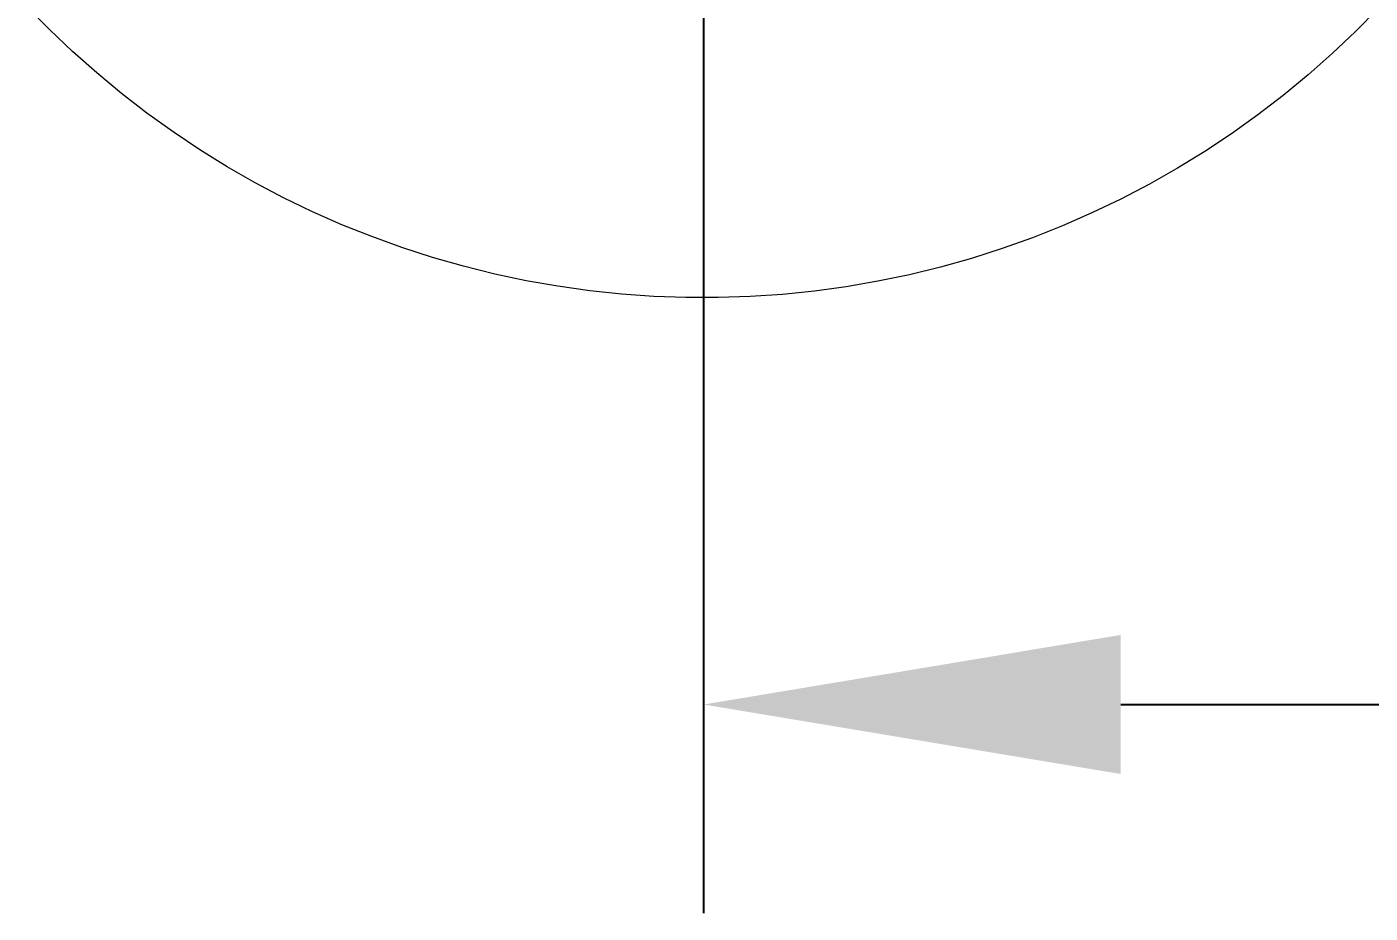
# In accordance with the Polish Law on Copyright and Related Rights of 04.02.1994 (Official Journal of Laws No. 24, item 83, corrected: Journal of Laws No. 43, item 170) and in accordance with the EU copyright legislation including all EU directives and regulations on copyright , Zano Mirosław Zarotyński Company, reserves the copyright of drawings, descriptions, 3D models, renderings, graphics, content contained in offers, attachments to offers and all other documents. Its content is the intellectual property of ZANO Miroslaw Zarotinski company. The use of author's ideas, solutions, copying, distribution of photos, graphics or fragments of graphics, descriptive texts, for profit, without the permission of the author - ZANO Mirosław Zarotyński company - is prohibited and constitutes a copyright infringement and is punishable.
# Model space of a CAD drawing. Header units: inches. Extents: x -12 to 136, y -5 to 104.
# Drawn here: x -5.326 to -2.106, y -0.501 to 1.623 of the extents above; entities that cross this region are included whole.
import ezdxf

# ---------------------------------------------------------------- set-up
doc = ezdxf.new("R2010")
doc.units = ezdxf.units.IN
doc.layers.add('ZANO_R', color=7, linetype='Continuous', lineweight=0)
doc.layers.add('ZANO_W', color=1, linetype='Continuous', lineweight=0)
doc.styles.get("Standard").update_dxf_attribs({"font": 'ARIALUNI.TTF'})
doc.dimstyles.new('amerykanie', dxfattribs={"dimtxt": 50, "dimasz": 50, "dimexe": 0.5, "dimexo": 0.5, "dimgap": 1, "dimtad": 1, "dimdec": 0, "dimzin": 0, "dimlunit": 5, "dimtxsty": 'Standard', "dimcen": 0.09, "dimclrd": 1, "dimclre": 1, "dimclrt": 1, "dimazin": 0, "dimtfac": 1, "dimtdec": 0, "dimtmove": 0, "dimatfit": 3, "dimfxl": 1, "dimtzin": 0, "dimarcsym": 1})

# ---------------------------------------------------------------- blocks, each defined once
blk = doc.blocks.new('*D366')
at = {"layer": 'ZANO_W', "color": 1, "lineweight": -2}
for p, q in [((-3.7035, 2.7072), (-3.7035, -0.5014)), ((14.3398, 2.7071), (14.3398, -0.5014)), ((-2.7035, -0.0014), (13.3398, -0.0014))]:
    blk.add_line(p, q, dxfattribs=at)
at = {"layer": 'ZANO_W', "color": 1}
for points in [[(-2.7035, 0.1653), (-2.7035, -0.168), (-3.7035, -0.0014)], [(13.3398, -0.168), (13.3398, 0.1653), (14.3398, -0.0014)]]:
    blk.add_solid(points, dxfattribs=at)
at = {"layer": 'ZANO_W', "color": 1, "insert": (5.3182, 1.0177), "char_height": 1, "attachment_point": 5}
blk.add_mtext('18 1/16', dxfattribs=at)

msp = doc.modelspace()

# ---------------------------------------------------------------- linework, layer by layer
at = {"layer": 'ZANO_R'}
for p, q in [((-5.27196, 1.61669), (-5.32592, 1.67177)), ((-2.08624, 1.66638), (-2.14039, 1.61147)), ((-5.21613, 1.5635), (-5.27196, 1.61669)), ((-2.14039, 1.61147), (-2.1964, 1.55847)), ((-5.15849, 1.51227), (-5.21613, 1.5635)), ((-2.1964, 1.55847), (-2.2542, 1.50743)), ((-5.09913, 1.46306), (-5.15849, 1.51227)), ((-2.2542, 1.50743), (-2.31373, 1.45842)), ((-5.0381, 1.41592), (-5.09913, 1.46306)), ((-2.31373, 1.45842), (-2.37492, 1.41149)), ((-4.97548, 1.37093), (-5.0381, 1.41592)), ((-2.37492, 1.41149), (-2.43769, 1.3667)), ((-4.91134, 1.32812), (-4.97548, 1.37093)), ((-2.43769, 1.3667), (-2.50196, 1.32411)), ((-4.84576, 1.28755), (-4.91134, 1.32812)), ((-2.50196, 1.32411), (-2.56768, 1.28376)), ((-4.77883, 1.24927), (-4.84576, 1.28755)), ((-2.56768, 1.28376), (-2.63474, 1.2457)), ((-4.71061, 1.21332), (-4.77883, 1.24927)), ((-2.63474, 1.2457), (-2.70308, 1.20998)), ((-4.64119, 1.17975), (-4.71061, 1.21332)), ((-2.70308, 1.20998), (-2.77261, 1.17664)), ((-4.57065, 1.14859), (-4.64119, 1.17975)), ((-2.77261, 1.17664), (-2.84325, 1.14571)), ((-4.49908, 1.11989), (-4.57065, 1.14859)), ((-2.84325, 1.14571), (-2.91491, 1.11725)), ((-4.42657, 1.09367), (-4.49908, 1.11989)), ((-2.91491, 1.11725), (-2.98752, 1.09127)), ((-4.35319, 1.06997), (-4.42657, 1.09367)), ((-4.27903, 1.04882), (-4.35319, 1.06997)), ((-3.06097, 1.06782), (-3.1352, 1.04692)), ((-2.98752, 1.09127), (-3.06097, 1.06782)), ((-4.20419, 1.03024), (-4.27903, 1.04882)), ((-3.1352, 1.04692), (-3.2101, 1.02859)), ((-4.12876, 1.01426), (-4.20419, 1.03024)), ((-4.05282, 1.00089), (-4.12876, 1.01426)), ((-3.97646, 0.99015), (-4.05282, 1.00089)), ((-3.36157, 0.99974), (-3.43797, 0.98925)), ((-3.28559, 1.01286), (-3.36157, 0.99974)), ((-3.2101, 1.02859), (-3.28559, 1.01286)), ((-3.89977, 0.98205), (-3.97646, 0.99015)), ((-3.82285, 0.9766), (-3.89977, 0.98205)), ((-3.74579, 0.97381), (-3.82285, 0.9766)), ((-3.66868, 0.97368), (-3.74579, 0.97381)), ((-3.59161, 0.97621), (-3.66868, 0.97368)), ((-3.51468, 0.98141), (-3.59161, 0.97621)), ((-3.43797, 0.98925), (-3.51468, 0.98141))]:
    msp.add_line(p, q, dxfattribs=at)

# ---------------------------------------------------------------- dimensions: what is measured, and where the dimension line sits
at = {"layer": 'ZANO_W'}
dim = msp.add_linear_dim(base=(14.33982, -0.00138), p1=(-3.70347, 3.20722), p2=(14.33982, 3.20709), dimstyle='amerykanie', override={"dimtxt": 1, "dimasz": 1, "dimgap": 0.5, "dimdec": 4, "dimaunit": 1, "dimadec": 1, "dimtdec": 4, "dimtmove": 1, "dimfrac": 2}, dxfattribs=at)
dim.commit()
dim.dimension.update_dxf_attribs({"geometry": '*D366', "text_midpoint": (5.31818, 1.01772)})

doc.saveas('drawing.dxf')
